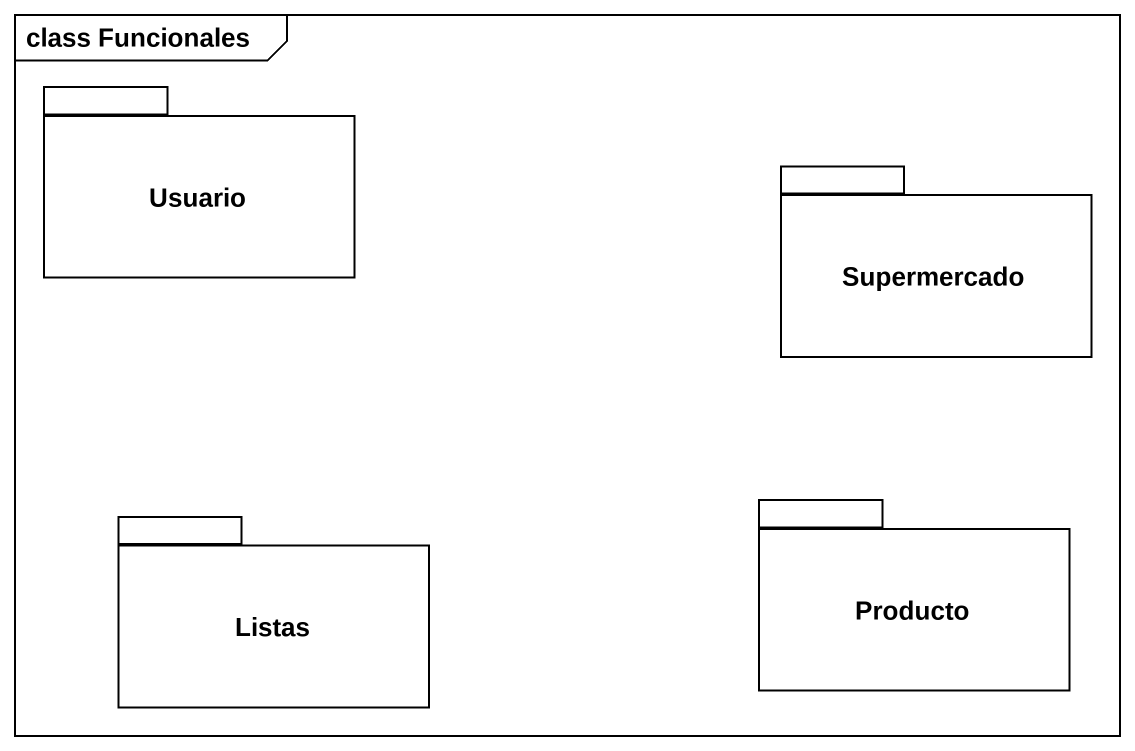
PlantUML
@startuml
mainframe class Funcionales
package Usuario {
}
package Supermercado {
}
package Listas {
}
package Producto {
}
@enduml
